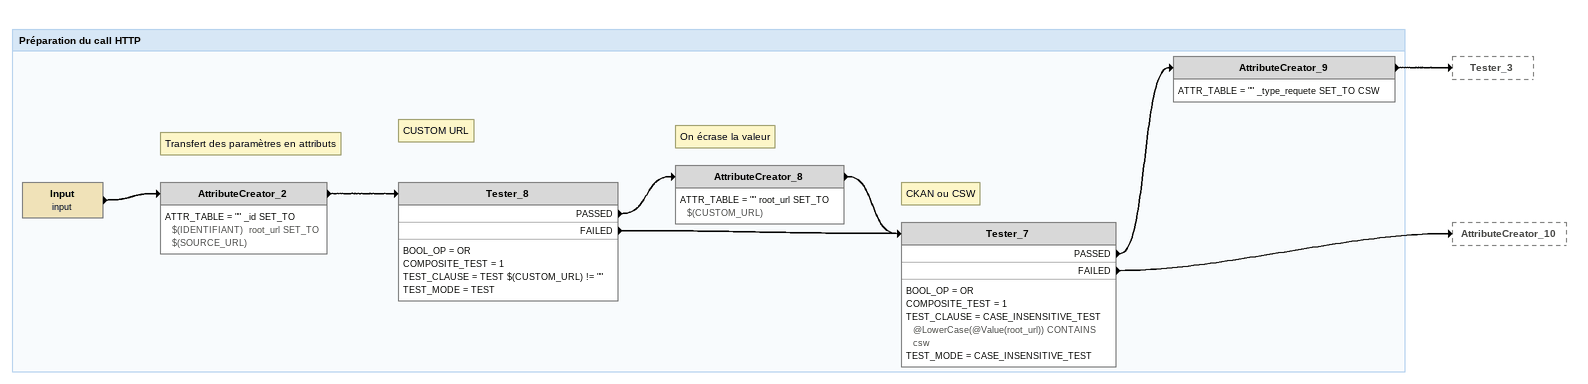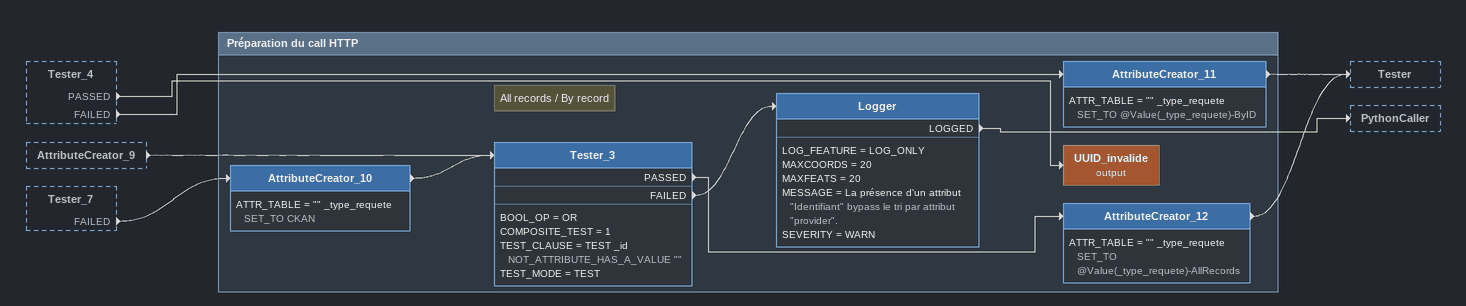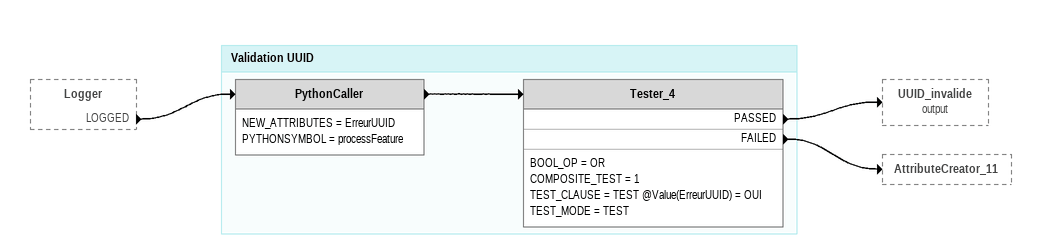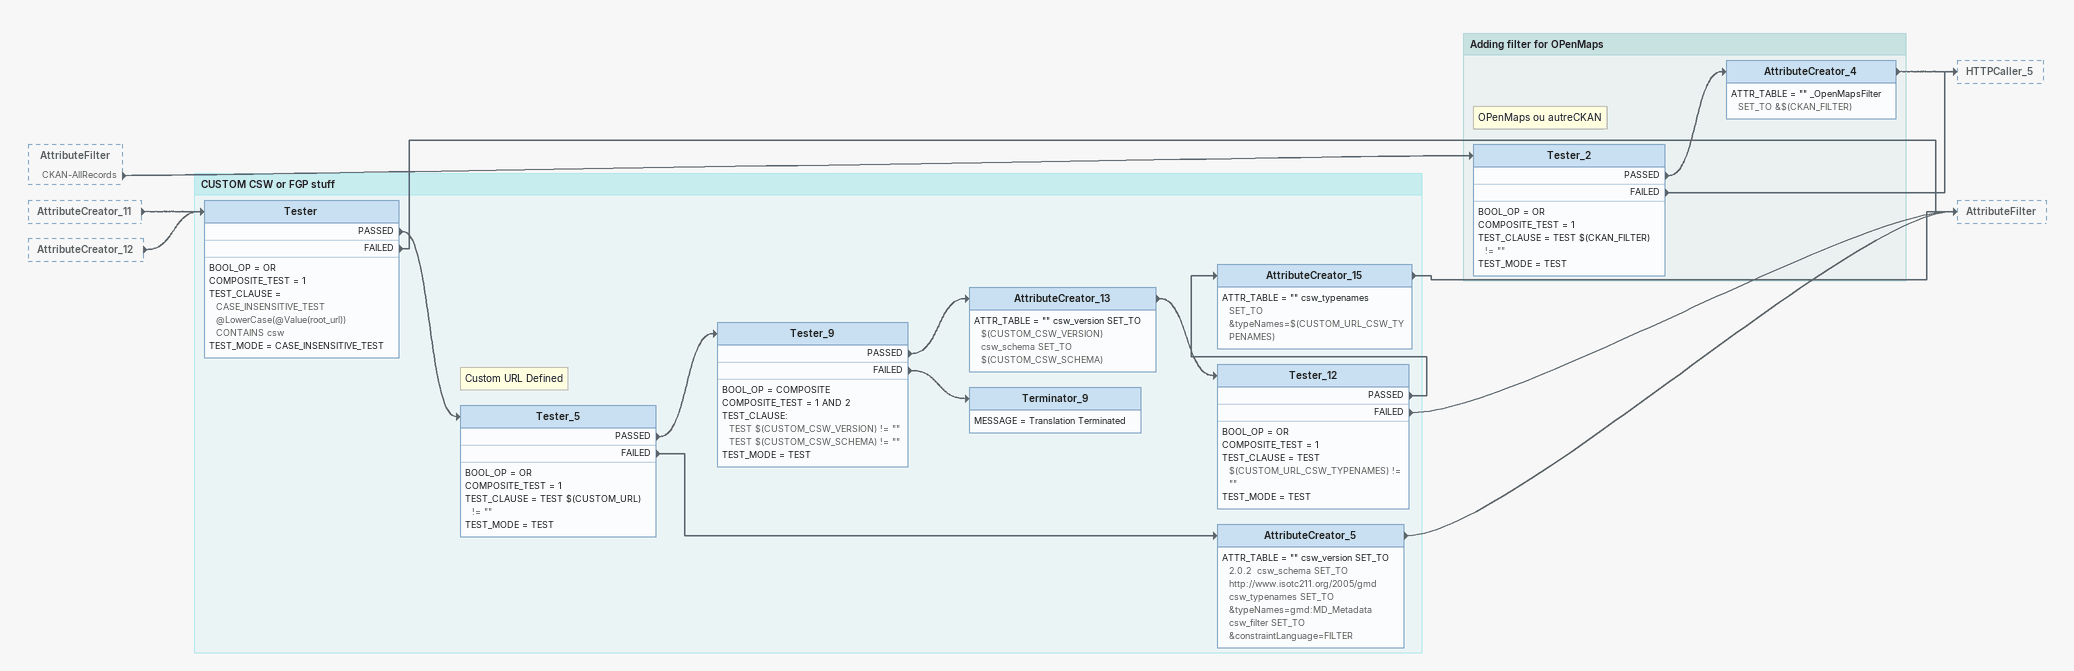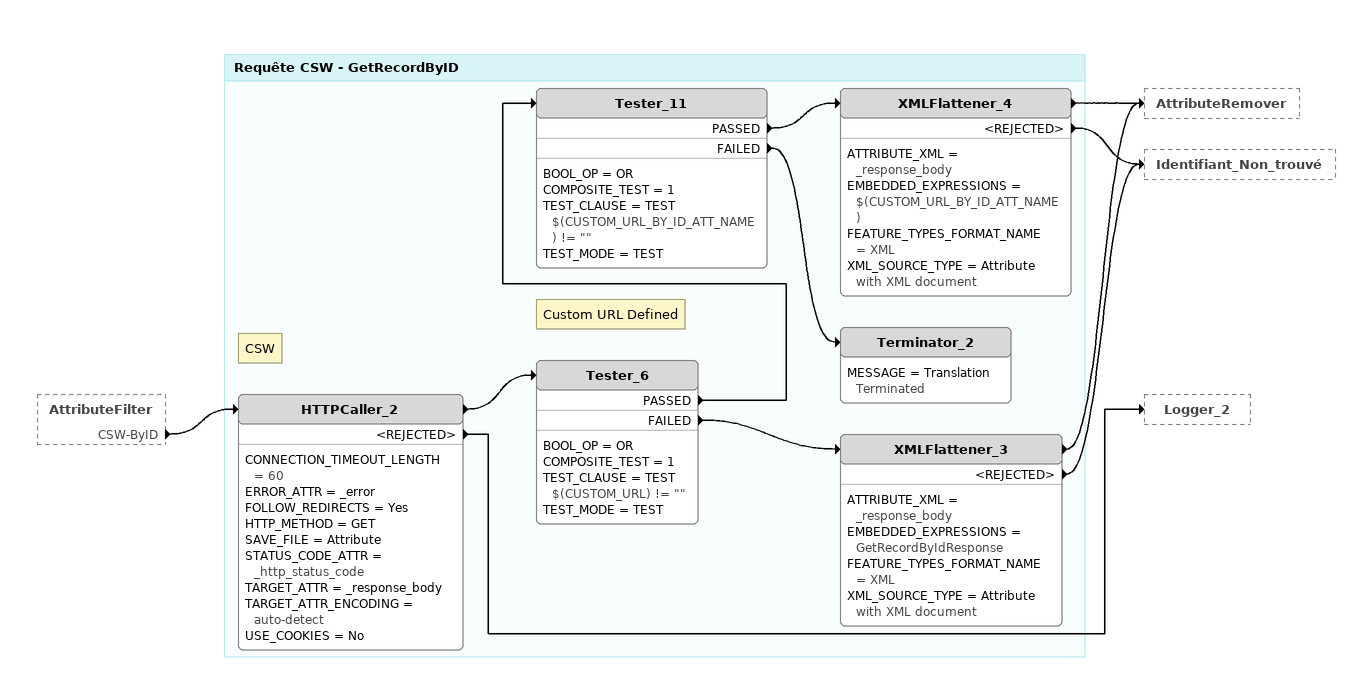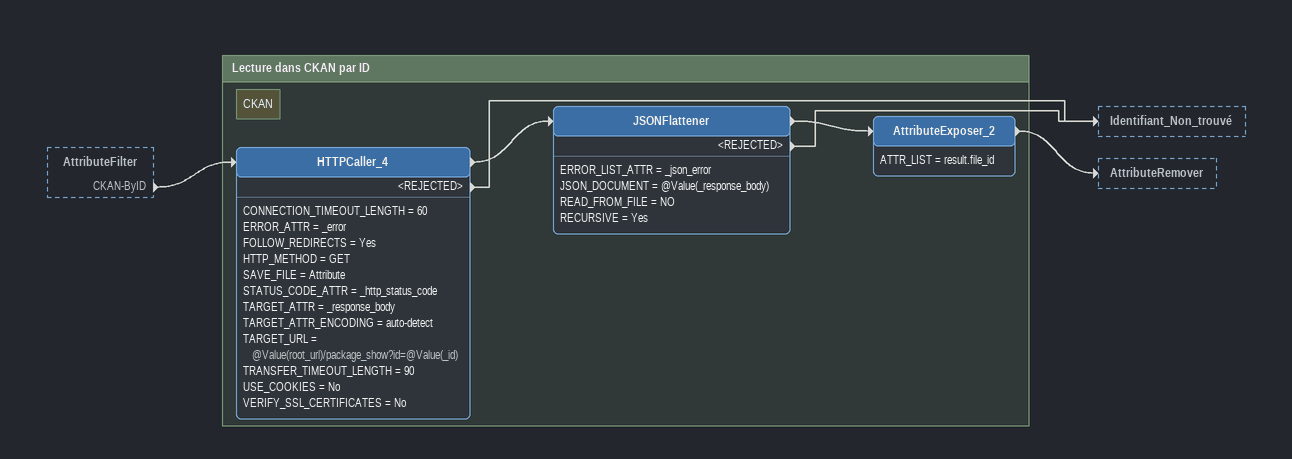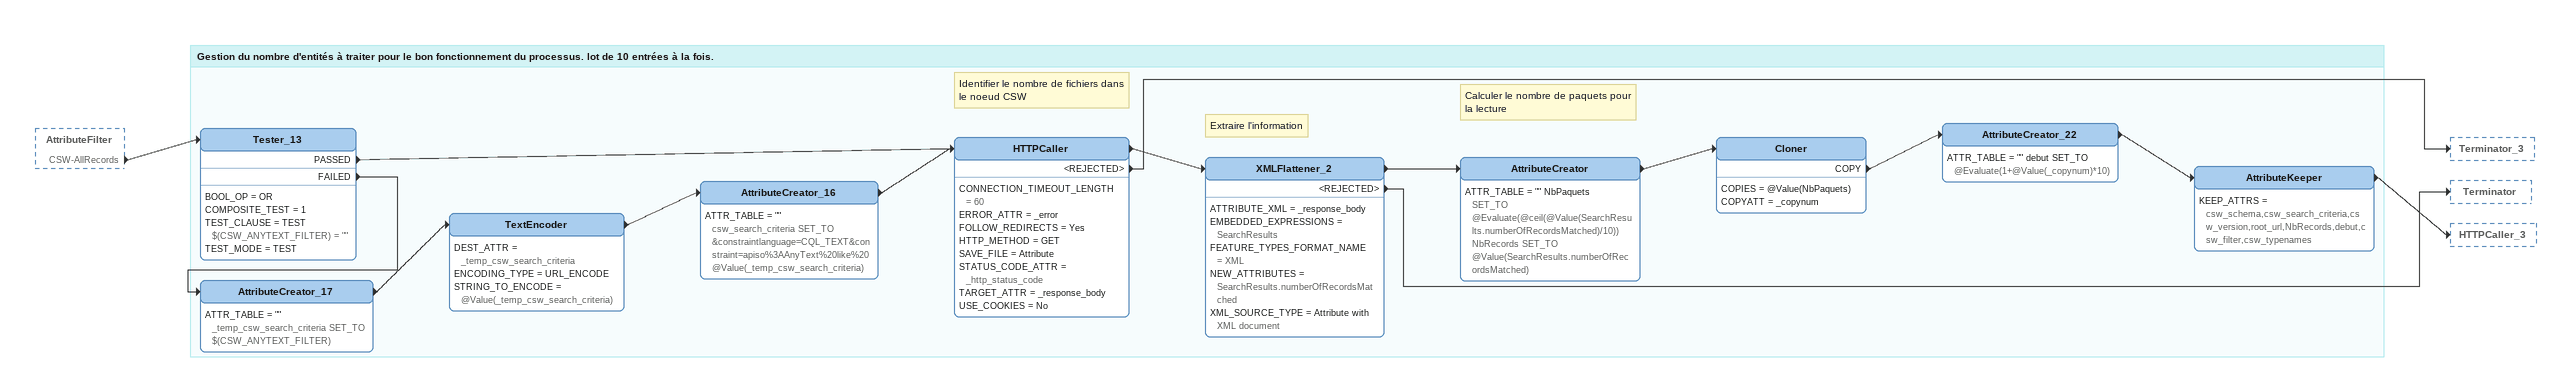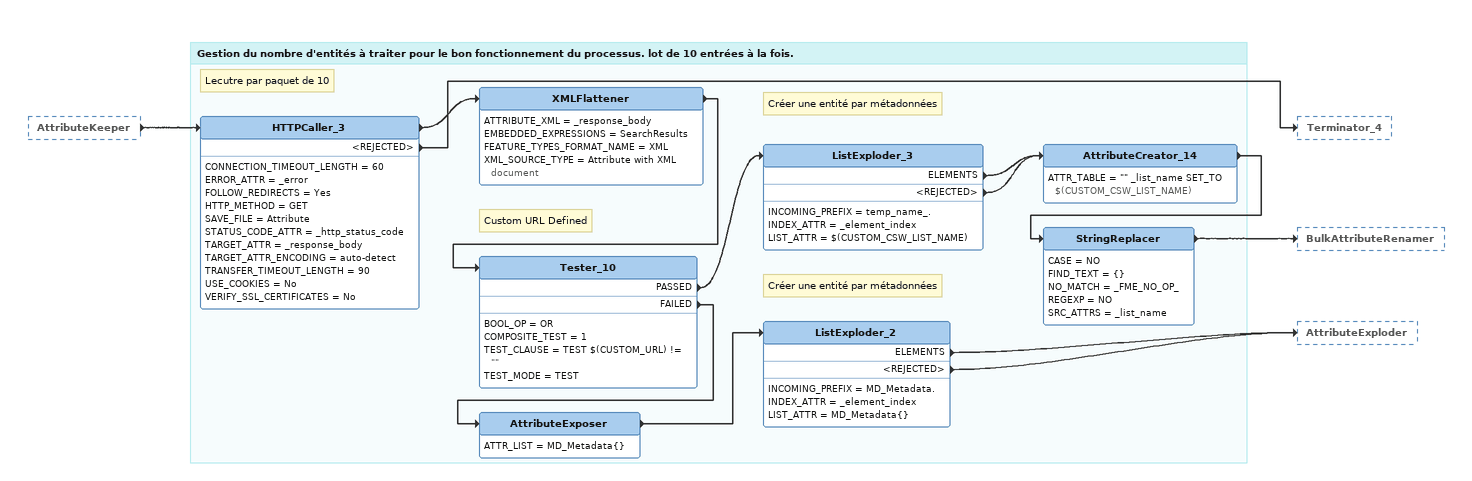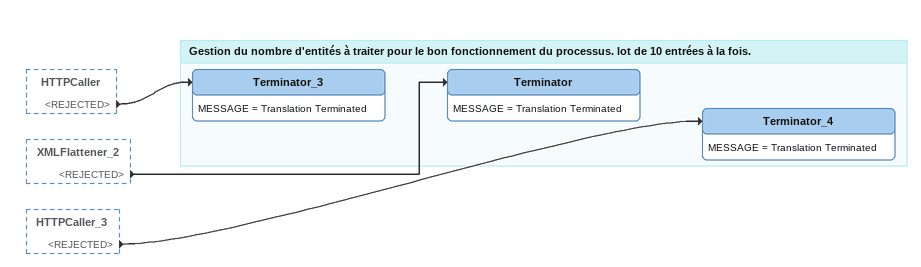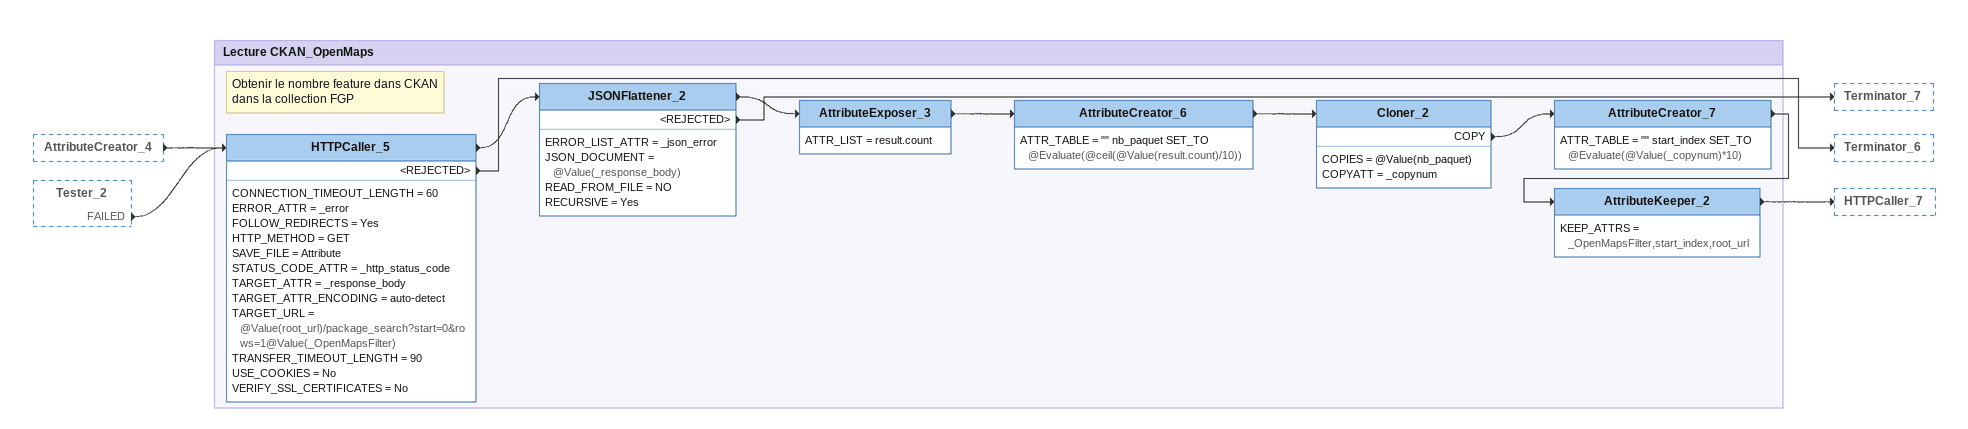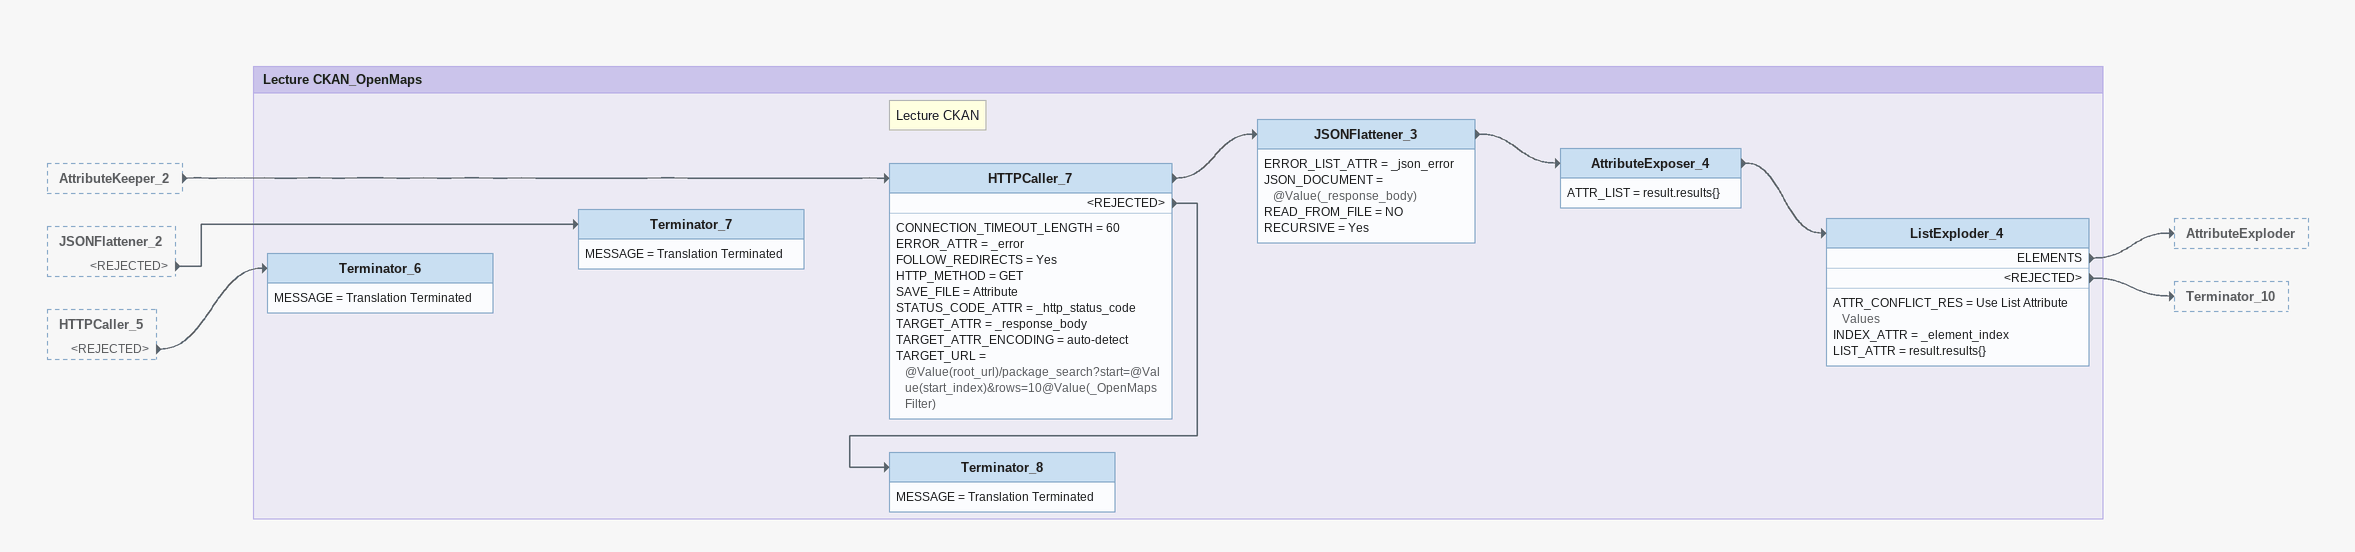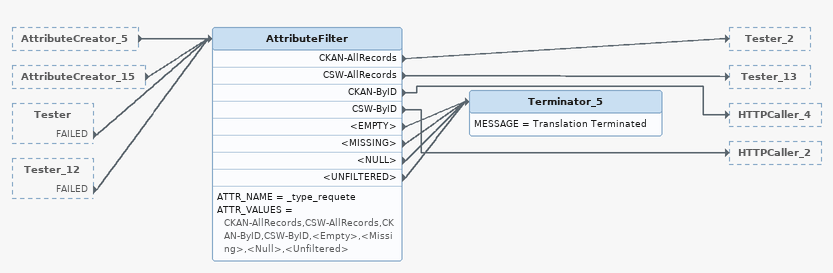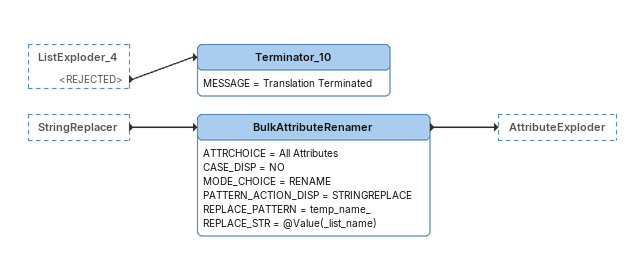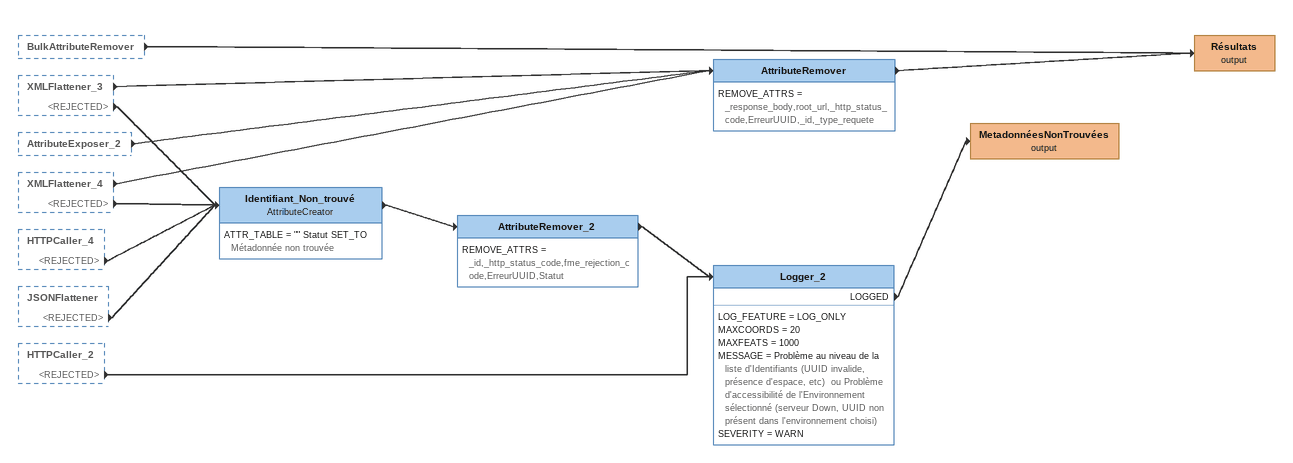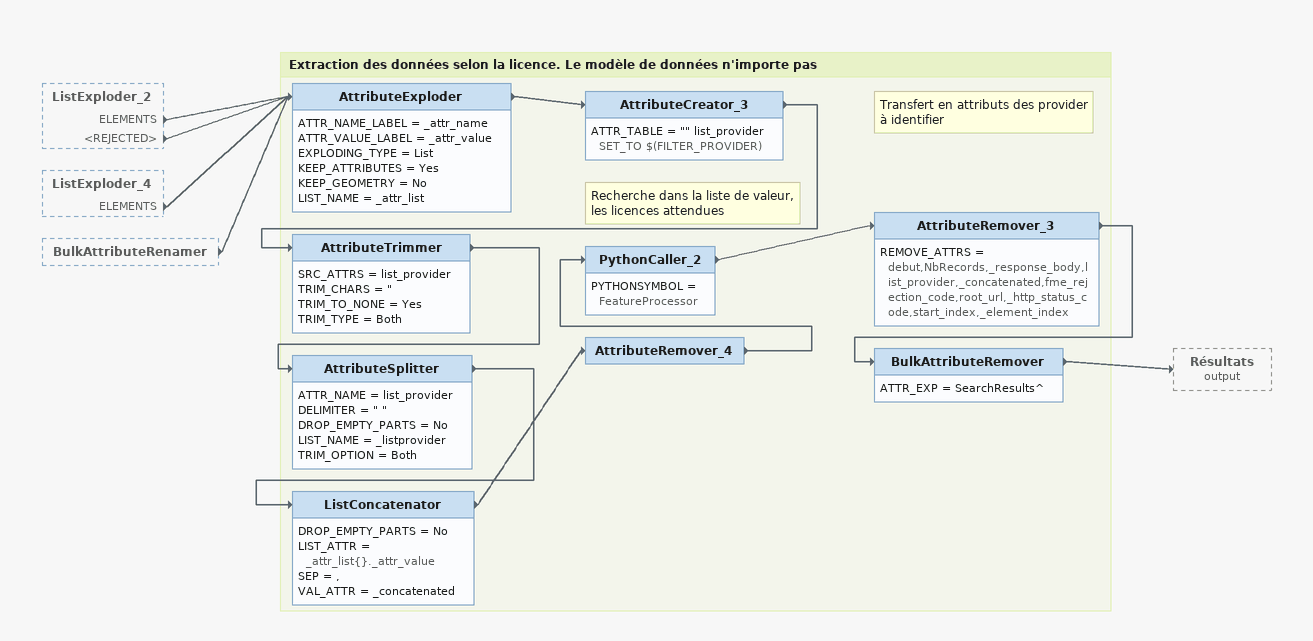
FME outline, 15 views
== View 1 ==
Bookmark: Préparation du call HTTP
Input (input)
    -> AttributeCreator_2
Note: Transfert des paramètres en attributs
AttributeCreator_2
    ATTR_TABLE = "" _id SET_TO $(IDENTIFIANT)  root_url SET_TO $(SOURCE_URL)
    -> Tester_8
Note: CUSTOM URL
Tester_8
    BOOL_OP = OR
    COMPOSITE_TEST = 1
    TEST_CLAUSE = TEST $(CUSTOM_URL) != ""
    TEST_MODE = TEST
    PASSED -> AttributeCreator_8
    FAILED -> Tester_7
Note: On écrase la valeur
AttributeCreator_8
    ATTR_TABLE = "" root_url SET_TO $(CUSTOM_URL)
    -> Tester_7
Note: CKAN ou CSW
Tester_7
    BOOL_OP = OR
    COMPOSITE_TEST = 1
    TEST_CLAUSE = CASE_INSENSITIVE_TEST @LowerCase(@Value(root_url)) CONTAINS csw
    TEST_MODE = CASE_INSENSITIVE_TEST
    PASSED -> AttributeCreator_9
    FAILED -> AttributeCreator_10
AttributeCreator_9
    ATTR_TABLE = "" _type_requete SET_TO CSW
    -> Tester_3

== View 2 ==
Tester_4 [outside]
    PASSED -> UUID_invalide (output)
    FAILED -> AttributeCreator_11
AttributeCreator_9 [outside]
    -> Tester_3
Tester_7 [outside]
    FAILED -> AttributeCreator_10

Bookmark: Préparation du call HTTP
AttributeCreator_10
    ATTR_TABLE = "" _type_requete SET_TO CKAN
    -> Tester_3
Note: All records / By record
Tester_3
    BOOL_OP = OR
    COMPOSITE_TEST = 1
    TEST_CLAUSE = TEST _id NOT_ATTRIBUTE_HAS_A_VALUE ""
    TEST_MODE = TEST
    PASSED -> AttributeCreator_12
    FAILED -> Logger
Logger
    LOG_FEATURE = LOG_ONLY
    MAXCOORDS = 20
    MAXFEATS = 20
    MESSAGE = La présence d'un attribut "Identifiant" bypass le tri par attribut "provider".
    SEVERITY = WARN
    LOGGED -> PythonCaller
AttributeCreator_11
    ATTR_TABLE = "" _type_requete SET_TO @Value(_type_requete)-ByID
    -> Tester
UUID_invalide (output)
AttributeCreator_12
    ATTR_TABLE = "" _type_requete SET_TO @Value(_type_requete)-AllRecords
    -> Tester

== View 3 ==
Logger [outside]
    LOGGED -> PythonCaller

Bookmark: Validation UUID
PythonCaller
    NEW_ATTRIBUTES = ErreurUUID
    PYTHONSYMBOL = processFeature
    -> Tester_4
Tester_4
    BOOL_OP = OR
    COMPOSITE_TEST = 1
    TEST_CLAUSE = TEST @Value(ErreurUUID) = OUI
    TEST_MODE = TEST
    PASSED -> UUID_invalide (output)
    FAILED -> AttributeCreator_11

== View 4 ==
AttributeFilter [outside]
    CKAN-AllRecords -> Tester_2
AttributeCreator_11 [outside]
    -> Tester
AttributeCreator_12 [outside]
    -> Tester

Bookmark: CUSTOM CSW or FGP stuff
Tester
    BOOL_OP = OR
    COMPOSITE_TEST = 1
    TEST_CLAUSE = CASE_INSENSITIVE_TEST @LowerCase(@Value(root_url)) CONTAINS csw
    TEST_MODE = CASE_INSENSITIVE_TEST
    PASSED -> Tester_5
    FAILED -> AttributeFilter
Note: Custom URL Defined
Tester_5
    BOOL_OP = OR
    COMPOSITE_TEST = 1
    TEST_CLAUSE = TEST $(CUSTOM_URL) != ""
    TEST_MODE = TEST
    PASSED -> Tester_9
    FAILED -> AttributeCreator_5
Tester_9
    BOOL_OP = COMPOSITE
    COMPOSITE_TEST = 1 AND 2
    TEST_CLAUSE:
      TEST $(CUSTOM_CSW_VERSION) != ""
      TEST $(CUSTOM_CSW_SCHEMA) != ""
    TEST_MODE = TEST
    PASSED -> AttributeCreator_13
    FAILED -> Terminator_9
AttributeCreator_13
    ATTR_TABLE = "" csw_version SET_TO $(CUSTOM_CSW_VERSION)  csw_schema SET_TO $(CUSTOM_CSW_SCHEMA)
    -> Tester_12
Tester_12
    BOOL_OP = OR
    COMPOSITE_TEST = 1
    TEST_CLAUSE = TEST $(CUSTOM_URL_CSW_TYPENAMES) != ""
    TEST_MODE = TEST
    PASSED -> AttributeCreator_15
    FAILED -> AttributeFilter
AttributeCreator_15
    ATTR_TABLE = "" csw_typenames SET_TO &typeNames=$(CUSTOM_URL_CSW_TYPENAMES)
    -> AttributeFilter
Terminator_9
    MESSAGE = Translation Terminated
AttributeCreator_5
    ATTR_TABLE = "" csw_version SET_TO 2.0.2  csw_schema SET_TO http://www.isotc211.org/2005/gmd  csw_typenames SET_TO &typeNames=gmd:MD_Metadata  csw_filter SET_TO &constraintLanguage=FILTER
    -> AttributeFilter

Bookmark: Adding filter for OPenMaps
Note: OPenMaps ou autreCKAN
Tester_2
    BOOL_OP = OR
    COMPOSITE_TEST = 1
    TEST_CLAUSE = TEST $(CKAN_FILTER) != ""
    TEST_MODE = TEST
    PASSED -> AttributeCreator_4
    FAILED -> HTTPCaller_5
AttributeCreator_4
    ATTR_TABLE = "" _OpenMapsFilter SET_TO &$(CKAN_FILTER)
    -> HTTPCaller_5

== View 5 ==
AttributeFilter [outside]
    CSW-ByID -> HTTPCaller_2

Bookmark: Requête CSW - GetRecordByID
Note: CSW
HTTPCaller_2
    CONNECTION_TIMEOUT_LENGTH = 60
    ERROR_ATTR = _error
    FOLLOW_REDIRECTS = Yes
    HTTP_METHOD = GET
    SAVE_FILE = Attribute
    STATUS_CODE_ATTR = _http_status_code
    TARGET_ATTR = _response_body
    TARGET_ATTR_ENCODING = auto-detect
    USE_COOKIES = No
    -> Tester_6
    <REJECTED> -> Logger_2
Note: Custom URL Defined
Tester_6
    BOOL_OP = OR
    COMPOSITE_TEST = 1
    TEST_CLAUSE = TEST $(CUSTOM_URL) != ""
    TEST_MODE = TEST
    PASSED -> Tester_11
    FAILED -> XMLFlattener_3
Tester_11
    BOOL_OP = OR
    COMPOSITE_TEST = 1
    TEST_CLAUSE = TEST $(CUSTOM_URL_BY_ID_ATT_NAME) != ""
    TEST_MODE = TEST
    PASSED -> XMLFlattener_4
    FAILED -> Terminator_2
XMLFlattener_4
    ATTRIBUTE_XML = _response_body
    EMBEDDED_EXPRESSIONS = $(CUSTOM_URL_BY_ID_ATT_NAME)
    FEATURE_TYPES_FORMAT_NAME = XML
    XML_SOURCE_TYPE = Attribute with XML document
    -> AttributeRemover
    <REJECTED> -> Identifiant_Non_trouvé
Terminator_2
    MESSAGE = Translation Terminated
XMLFlattener_3
    ATTRIBUTE_XML = _response_body
    EMBEDDED_EXPRESSIONS = GetRecordByIdResponse
    FEATURE_TYPES_FORMAT_NAME = XML
    XML_SOURCE_TYPE = Attribute with XML document
    -> AttributeRemover
    <REJECTED> -> Identifiant_Non_trouvé

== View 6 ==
AttributeFilter [outside]
    CKAN-ByID -> HTTPCaller_4

Bookmark: Lecture dans CKAN par ID
Note: CKAN
HTTPCaller_4
    CONNECTION_TIMEOUT_LENGTH = 60
    ERROR_ATTR = _error
    FOLLOW_REDIRECTS = Yes
    HTTP_METHOD = GET
    SAVE_FILE = Attribute
    STATUS_CODE_ATTR = _http_status_code
    TARGET_ATTR = _response_body
    TARGET_ATTR_ENCODING = auto-detect
    TARGET_URL = @Value(root_url)/package_show?id=@Value(_id)
    TRANSFER_TIMEOUT_LENGTH = 90
    USE_COOKIES = No
    VERIFY_SSL_CERTIFICATES = No
    -> JSONFlattener
    <REJECTED> -> Identifiant_Non_trouvé
JSONFlattener
    ERROR_LIST_ATTR = _json_error
    JSON_DOCUMENT = @Value(_response_body)
    READ_FROM_FILE = NO
    RECURSIVE = Yes
    -> AttributeExposer_2
    <REJECTED> -> Identifiant_Non_trouvé
AttributeExposer_2
    ATTR_LIST = result.file_id
    -> AttributeRemover

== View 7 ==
AttributeFilter [outside]
    CSW-AllRecords -> Tester_13

Bookmark: Gestion du nombre d'entités à traiter pour le bon fonctionnement du processus. lot de 10 entrées à la fois.
Tester_13
    BOOL_OP = OR
    COMPOSITE_TEST = 1
    TEST_CLAUSE = TEST $(CSW_ANYTEXT_FILTER) = ""
    TEST_MODE = TEST
    PASSED -> HTTPCaller
    FAILED -> AttributeCreator_17
AttributeCreator_17
    ATTR_TABLE = "" _temp_csw_search_criteria SET_TO $(CSW_ANYTEXT_FILTER)
    -> TextEncoder
TextEncoder
    DEST_ATTR = _temp_csw_search_criteria
    ENCODING_TYPE = URL_ENCODE
    STRING_TO_ENCODE = @Value(_temp_csw_search_criteria)
    -> AttributeCreator_16
AttributeCreator_16
    ATTR_TABLE = "" csw_search_criteria SET_TO &constraintlanguage=CQL_TEXT&constraint=apiso%3AAnyText%20like%20@Value(_temp_csw_search_criteria)
    -> HTTPCaller
Note: Identifier le nombre de fichiers dans le noeud CSW
HTTPCaller
    CONNECTION_TIMEOUT_LENGTH = 60
    ERROR_ATTR = _error
    FOLLOW_REDIRECTS = Yes
    HTTP_METHOD = GET
    SAVE_FILE = Attribute
    STATUS_CODE_ATTR = _http_status_code
    TARGET_ATTR = _response_body
    USE_COOKIES = No
    -> XMLFlattener_2
    <REJECTED> -> Terminator_3
Note: Extraire l'information
XMLFlattener_2
    ATTRIBUTE_XML = _response_body
    EMBEDDED_EXPRESSIONS = SearchResults
    FEATURE_TYPES_FORMAT_NAME = XML
    NEW_ATTRIBUTES = SearchResults.numberOfRecordsMatched
    XML_SOURCE_TYPE = Attribute with XML document
    -> AttributeCreator
    <REJECTED> -> Terminator
Note: Calculer le nombre de paquets pour la lecture
AttributeCreator
    ATTR_TABLE = "" NbPaquets SET_TO @Evaluate(@ceil(@Value(SearchResults.numberOfRecordsMatched)/10))  NbRecords SET_TO @Value(SearchResults.numberOfRecordsMatched)
    -> Cloner
Cloner
    COPIES = @Value(NbPaquets)
    COPYATT = _copynum
    COPY -> AttributeCreator_22
AttributeCreator_22
    ATTR_TABLE = "" debut SET_TO @Evaluate(1+@Value(_copynum)*10)
    -> AttributeKeeper
AttributeKeeper
    KEEP_ATTRS = csw_schema,csw_search_criteria,csw_version,root_url,NbRecords,debut,csw_filter,csw_typenames
    -> HTTPCaller_3

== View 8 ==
AttributeKeeper [outside]
    -> HTTPCaller_3

Bookmark: Gestion du nombre d'entités à traiter pour le bon fonctionnement du processus. lot de 10 entrées à la fois.
Note: Lecutre par paquet de 10
HTTPCaller_3
    CONNECTION_TIMEOUT_LENGTH = 60
    ERROR_ATTR = _error
    FOLLOW_REDIRECTS = Yes
    HTTP_METHOD = GET
    SAVE_FILE = Attribute
    STATUS_CODE_ATTR = _http_status_code
    TARGET_ATTR = _response_body
    TARGET_ATTR_ENCODING = auto-detect
    TRANSFER_TIMEOUT_LENGTH = 90
    USE_COOKIES = No
    VERIFY_SSL_CERTIFICATES = No
    -> XMLFlattener
    <REJECTED> -> Terminator_4
XMLFlattener
    ATTRIBUTE_XML = _response_body
    EMBEDDED_EXPRESSIONS = SearchResults
    FEATURE_TYPES_FORMAT_NAME = XML
    XML_SOURCE_TYPE = Attribute with XML document
    -> Tester_10
Note: Custom URL Defined
Tester_10
    BOOL_OP = OR
    COMPOSITE_TEST = 1
    TEST_CLAUSE = TEST $(CUSTOM_URL) != ""
    TEST_MODE = TEST
    PASSED -> ListExploder_3
    FAILED -> AttributeExposer
Note: Créer une entité par métadonnées
ListExploder_3
    INCOMING_PREFIX = temp_name_.
    INDEX_ATTR = _element_index
    LIST_ATTR = $(CUSTOM_CSW_LIST_NAME)
    ELEMENTS -> AttributeCreator_14
    <REJECTED> -> AttributeCreator_14
AttributeCreator_14
    ATTR_TABLE = "" _list_name SET_TO $(CUSTOM_CSW_LIST_NAME)
    -> StringReplacer
StringReplacer
    CASE = NO
    FIND_TEXT = {}
    NO_MATCH = _FME_NO_OP_
    REGEXP = NO
    SRC_ATTRS = _list_name
    -> BulkAttributeRenamer
AttributeExposer
    ATTR_LIST = MD_Metadata{}
    -> ListExploder_2
Note: Créer une entité par métadonnées
ListExploder_2
    INCOMING_PREFIX = MD_Metadata.
    INDEX_ATTR = _element_index
    LIST_ATTR = MD_Metadata{}
    ELEMENTS -> AttributeExploder
    <REJECTED> -> AttributeExploder

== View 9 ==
HTTPCaller [outside]
    <REJECTED> -> Terminator_3
XMLFlattener_2 [outside]
    <REJECTED> -> Terminator
HTTPCaller_3 [outside]
    <REJECTED> -> Terminator_4

Bookmark: Gestion du nombre d'entités à traiter pour le bon fonctionnement du processus. lot de 10 entrées à la fois.
Terminator_4
    MESSAGE = Translation Terminated
Terminator
    MESSAGE = Translation Terminated
Terminator_3
    MESSAGE = Translation Terminated

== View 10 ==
AttributeCreator_4 [outside]
    -> HTTPCaller_5
Tester_2 [outside]
    FAILED -> HTTPCaller_5

Bookmark: Lecture CKAN_OpenMaps
Note: Obtenir le nombre feature dans CKAN dans la collection FGP
HTTPCaller_5
    CONNECTION_TIMEOUT_LENGTH = 60
    ERROR_ATTR = _error
    FOLLOW_REDIRECTS = Yes
    HTTP_METHOD = GET
    SAVE_FILE = Attribute
    STATUS_CODE_ATTR = _http_status_code
    TARGET_ATTR = _response_body
    TARGET_ATTR_ENCODING = auto-detect
    TARGET_URL = @Value(root_url)/package_search?start=0&rows=1@Value(_OpenMapsFilter)
    TRANSFER_TIMEOUT_LENGTH = 90
    USE_COOKIES = No
    VERIFY_SSL_CERTIFICATES = No
    -> JSONFlattener_2
    <REJECTED> -> Terminator_6
JSONFlattener_2
    ERROR_LIST_ATTR = _json_error
    JSON_DOCUMENT = @Value(_response_body)
    READ_FROM_FILE = NO
    RECURSIVE = Yes
    -> AttributeExposer_3
    <REJECTED> -> Terminator_7
AttributeExposer_3
    ATTR_LIST = result.count
    -> AttributeCreator_6
AttributeCreator_6
    ATTR_TABLE = "" nb_paquet SET_TO @Evaluate(@ceil(@Value(result.count)/10))
    -> Cloner_2
Cloner_2
    COPIES = @Value(nb_paquet)
    COPYATT = _copynum
    COPY -> AttributeCreator_7
AttributeCreator_7
    ATTR_TABLE = "" start_index SET_TO @Evaluate(@Value(_copynum)*10)
    -> AttributeKeeper_2
AttributeKeeper_2
    KEEP_ATTRS = _OpenMapsFilter,start_index,root_url
    -> HTTPCaller_7

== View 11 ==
AttributeKeeper_2 [outside]
    -> HTTPCaller_7
JSONFlattener_2 [outside]
    <REJECTED> -> Terminator_7
HTTPCaller_5 [outside]
    <REJECTED> -> Terminator_6

Bookmark: Lecture CKAN_OpenMaps
Note: Lecture CKAN
HTTPCaller_7
    CONNECTION_TIMEOUT_LENGTH = 60
    ERROR_ATTR = _error
    FOLLOW_REDIRECTS = Yes
    HTTP_METHOD = GET
    SAVE_FILE = Attribute
    STATUS_CODE_ATTR = _http_status_code
    TARGET_ATTR = _response_body
    TARGET_ATTR_ENCODING = auto-detect
    TARGET_URL = @Value(root_url)/package_search?start=@Value(start_index)&rows=10@Value(_OpenMapsFilter)
    -> JSONFlattener_3
    <REJECTED> -> Terminator_8
JSONFlattener_3
    ERROR_LIST_ATTR = _json_error
    JSON_DOCUMENT = @Value(_response_body)
    READ_FROM_FILE = NO
    RECURSIVE = Yes
    -> AttributeExposer_4
AttributeExposer_4
    ATTR_LIST = result.results{}
    -> ListExploder_4
ListExploder_4
    ATTR_CONFLICT_RES = Use List Attribute Values
    INDEX_ATTR = _element_index
    LIST_ATTR = result.results{}
    ELEMENTS -> AttributeExploder
    <REJECTED> -> Terminator_10
Terminator_8
    MESSAGE = Translation Terminated
Terminator_7
    MESSAGE = Translation Terminated
Terminator_6
    MESSAGE = Translation Terminated

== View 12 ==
AttributeCreator_5 [outside]
    -> AttributeFilter
AttributeCreator_15 [outside]
    -> AttributeFilter
Tester [outside]
    FAILED -> AttributeFilter
Tester_12 [outside]
    FAILED -> AttributeFilter
AttributeFilter
    ATTR_NAME = _type_requete
    ATTR_VALUES = CKAN-AllRecords,CSW-AllRecords,CKAN-ByID,CSW-ByID,<Empty>,<Missing>,<Null>,<Unfiltered>
    CKAN-AllRecords -> Tester_2
    CSW-AllRecords -> Tester_13
    CKAN-ByID -> HTTPCaller_4
    CSW-ByID -> HTTPCaller_2
    <EMPTY> -> Terminator_5
    <MISSING> -> Terminator_5
    <NULL> -> Terminator_5
    <UNFILTERED> -> Terminator_5
Terminator_5
    MESSAGE = Translation Terminated

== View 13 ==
ListExploder_4 [outside]
    <REJECTED> -> Terminator_10
StringReplacer [outside]
    -> BulkAttributeRenamer
Terminator_10
    MESSAGE = Translation Terminated
BulkAttributeRenamer
    ATTRCHOICE = All Attributes
    CASE_DISP = NO
    MODE_CHOICE = RENAME
    PATTERN_ACTION_DISP = STRINGREPLACE
    REPLACE_PATTERN = temp_name_
    REPLACE_STR = @Value(_list_name)
    -> AttributeExploder

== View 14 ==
BulkAttributeRemover [outside]
    -> Résultats (output)
XMLFlattener_3 [outside]
    -> AttributeRemover
    <REJECTED> -> Identifiant_Non_trouvé
AttributeExposer_2 [outside]
    -> AttributeRemover
XMLFlattener_4 [outside]
    -> AttributeRemover
    <REJECTED> -> Identifiant_Non_trouvé
HTTPCaller_4 [outside]
    <REJECTED> -> Identifiant_Non_trouvé
JSONFlattener [outside]
    <REJECTED> -> Identifiant_Non_trouvé
HTTPCaller_2 [outside]
    <REJECTED> -> Logger_2
AttributeRemover
    REMOVE_ATTRS = _response_body,root_url,_http_status_code,ErreurUUID,_id,_type_requete
    -> Résultats (output)
Résultats (output)
Identifiant_Non_trouvé: AttributeCreator
    ATTR_TABLE = "" Statut SET_TO Métadonnée non trouvée
    -> AttributeRemover_2
AttributeRemover_2
    REMOVE_ATTRS = _id,_http_status_code,fme_rejection_code,ErreurUUID,Statut
    -> Logger_2
Logger_2
    LOG_FEATURE = LOG_ONLY
    MAXCOORDS = 20
    MAXFEATS = 1000
    MESSAGE = Problème au niveau de la liste d'Identifiants (UUID invalide, présence d'espace, etc)  ou Problème d'accessibilité de l'Environnement sélectionné (serveur Down, UUID non présent dans l'environnement choisi)
    SEVERITY = WARN
    LOGGED -> MetadonnéesNonTrouvées (output)
MetadonnéesNonTrouvées (output)

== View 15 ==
ListExploder_2 [outside]
    ELEMENTS -> AttributeExploder
    <REJECTED> -> AttributeExploder
ListExploder_4 [outside]
    ELEMENTS -> AttributeExploder
BulkAttributeRenamer [outside]
    -> AttributeExploder

Bookmark: Extraction des données selon la licence. Le modèle de données n'importe pas
AttributeExploder
    ATTR_NAME_LABEL = _attr_name
    ATTR_VALUE_LABEL = _attr_value
    EXPLODING_TYPE = List
    KEEP_ATTRIBUTES = Yes
    KEEP_GEOMETRY = No
    LIST_NAME = _attr_list
    -> AttributeCreator_3
Note: Transfert en attributs des provider à identifier
AttributeCreator_3
    ATTR_TABLE = "" list_provider SET_TO $(FILTER_PROVIDER)
    -> AttributeTrimmer
AttributeTrimmer
    SRC_ATTRS = list_provider
    TRIM_CHARS = "
    TRIM_TO_NONE = Yes
    TRIM_TYPE = Both
    -> AttributeSplitter
AttributeSplitter
    ATTR_NAME = list_provider
    DELIMITER = " "
    DROP_EMPTY_PARTS = No
    LIST_NAME = _listprovider
    TRIM_OPTION = Both
    -> ListConcatenator
ListConcatenator
    DROP_EMPTY_PARTS = No
    LIST_ATTR = _attr_list{}._attr_value
    SEP = ,
    VAL_ATTR = _concatenated
    -> AttributeRemover_4
AttributeRemover_4
    -> PythonCaller_2
Note: Recherche dans la liste de valeur, les licences attendues
PythonCaller_2
    PYTHONSYMBOL = FeatureProcessor
    -> AttributeRemover_3
AttributeRemover_3
    REMOVE_ATTRS = debut,NbRecords,_response_body,list_provider,_concatenated,fme_rejection_code,root_url,_http_status_code,start_index,_element_index
    -> BulkAttributeRemover
BulkAttributeRemover
    ATTR_EXP = SearchResults^
    -> Résultats (output)
